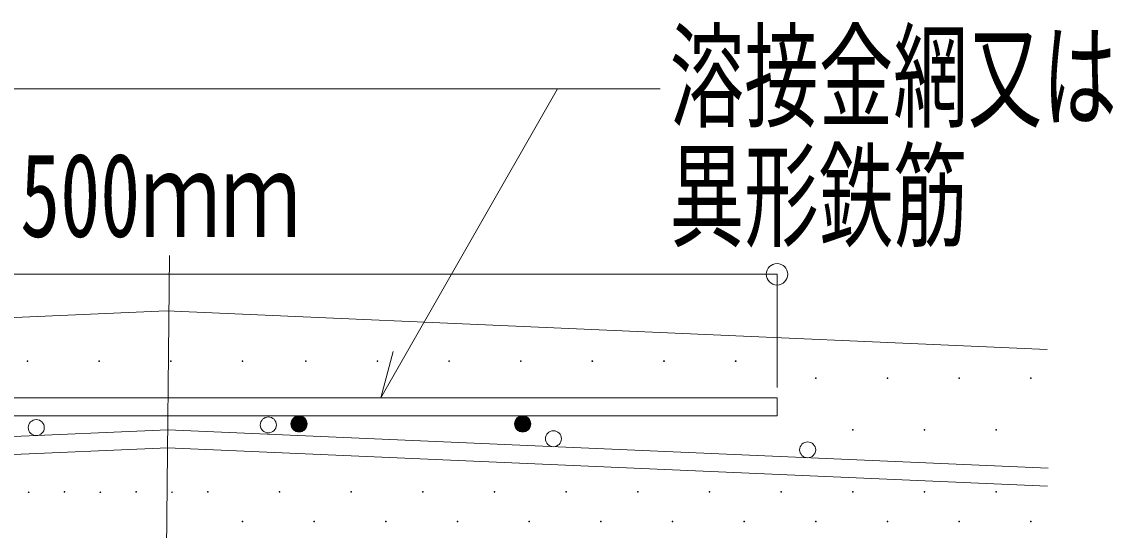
# Model space of a CAD drawing. Units: millimetres, scale not verified. Extents: x -2848 to 2851, y -2045 to 2045.
# Drawn here: x 223 to 527.6, y -1558.1 to -1416.3 of the extents above; entities that cross this region are included whole.
import ezdxf
from ezdxf.enums import TextEntityAlignment as Align

# ---------------------------------------------------------------- set-up
doc = ezdxf.new("R2010")
doc.units = ezdxf.units.MM
doc.header["$LTSCALE"] = 8
doc.layers.add('0-0_0', color=4, linetype='Continuous', lineweight=9)
doc.layers.add('0-6_16', color=134, linetype='Continuous', lineweight=18)
doc.styles.add('ＭＳ ゴシック', font='')
doc.styles.get('ＭＳ ゴシック').set_extended_font_data('MS Gothic')

msp = doc.modelspace()

# ---------------------------------------------------------------- linework, layer by layer
at = {"layer": '0-0_0'}
for p, q in [((97.935, -1435.056), (401.134, -1435.056)), ((323.194, -1521.216), (372.49, -1435.056)), ((433.797, -1486.728), (93.075, -1486.728)), ((433.797, -1518.282), (433.797, -1486.728)), ((323.194, -1521.216), (326.64, -1508.237))]:
    msp.add_line(p, q, dxfattribs=at)
msp.add_lwpolyline([(17.65, -1507.668), (263.436, -1496.937), (509.222, -1507.668)], dxfattribs=at)
for centre, radius in [((433.797, -1486.728), 3), ((224.618, -1510.981), 0.1), ((244.618, -1510.981), 0.1), ((264.618, -1510.981), 0.1), ((284.618, -1510.981), 0.1), ((302.254, -1510.981), 0.1), ((322.254, -1510.981), 0.1), ((342.254, -1510.981), 0.1), ((362.254, -1510.981), 0.1), ((382.254, -1510.981), 0.1), ((402.254, -1510.981), 0.1), ((422.254, -1510.981), 0.1), ((444.618, -1515.69), 0.1), ((464.618, -1515.69), 0.1), ((484.618, -1515.69), 0.1), ((504.618, -1515.69), 0.1), ((454.933, -1530.113), 0.1), ((474.933, -1530.113), 0.1), ((494.933, -1530.113), 0.1), ((224.933, -1547.539), 0.1), ((234.933, -1547.432), 0.1), ((244.933, -1547.539), 0.1), ((254.933, -1547.432), 0.1), ((264.933, -1547.539), 0.1), ((274.933, -1547.432), 0.1), ((294.933, -1547.432), 0.1), ((314.933, -1547.432), 0.1), ((334.933, -1547.432), 0.1), ((354.933, -1547.432), 0.1), ((374.933, -1547.432), 0.1), ((394.933, -1547.432), 0.1), ((414.933, -1547.432), 0.1), ((434.933, -1547.432), 0.1), ((454.933, -1547.432), 0.1), ((474.933, -1547.432), 0.1), ((494.933, -1547.432), 0.1), ((284.618, -1555.69), 0.1), ((304.618, -1555.69), 0.1), ((324.618, -1555.69), 0.1), ((344.618, -1555.69), 0.1), ((364.618, -1555.69), 0.1), ((384.618, -1555.69), 0.1), ((404.618, -1555.69), 0.1), ((424.618, -1555.69), 0.1), ((444.618, -1555.69), 0.1), ((464.618, -1555.69), 0.1), ((484.618, -1555.69), 0.1), ((504.618, -1555.69), 0.1)]:
    msp.add_circle(centre, radius, dxfattribs=at)
at = {"layer": '0-0_0', "color": 2, "lineweight": 18}
for centre in [(227.062, -1529.502), (291.826, -1528.755), (371.389, -1532.599), (442.34, -1535.698)]:
    msp.add_ellipse(centre, major_axis=(2.239, 0), ratio=0.991012, dxfattribs=at)
at = {"layer": '0-6_16', "color": 7}
for p, q in [((263.436, -1563.648), (264.207, -1481.457)), ((93.075, -1521.216), (433.797, -1521.216)), ((433.797, -1521.216), (433.797, -1526.216)), ((93.075, -1526.216), (433.797, -1526.216)), ((17.808, -1540.855), (263.75, -1530.117)), ((509.47, -1540.845), (263.75, -1530.117)), ((18.026, -1545.85), (263.812, -1535.119)), ((509.251, -1545.84), (263.689, -1535.119))]:
    msp.add_line(p, q, dxfattribs=at)
at = {"layer": '0-6_16'}
for p, q in [((298.19, -1528.041), (298.15, -1528.46)), ((298.19, -1528.859), (298.15, -1528.46)), ((298.194, -1528.027), (298.19, -1528.041)), ((298.19, -1528.859), (298.19, -1528.041)), ((298.19, -1528.859), (298.19, -1528.041)), ((298.194, -1528.899), (298.19, -1528.041)), ((298.194, -1528.899), (298.19, -1528.041)), ((298.19, -1528.859), (298.194, -1528.899)), ((298.306, -1527.637), (298.194, -1528.027)), ((298.194, -1528.899), (298.194, -1528.027)), ((298.194, -1528.899), (298.194, -1528.027)), ((298.306, -1529.27), (298.194, -1528.027)), ((298.306, -1529.27), (298.194, -1528.027)), ((298.194, -1528.899), (298.306, -1529.27)), ((298.322, -1527.606), (298.306, -1527.637)), ((298.306, -1529.27), (298.306, -1527.637)), ((298.306, -1529.27), (298.306, -1527.637)), ((298.322, -1529.321), (298.306, -1527.637)), ((298.322, -1529.321), (298.306, -1527.637)), ((298.496, -1527.262), (298.322, -1527.606)), ((298.322, -1529.321), (298.322, -1527.606)), ((298.322, -1529.321), (298.322, -1527.606)), ((298.496, -1529.647), (298.322, -1527.606)), ((298.496, -1529.647), (298.322, -1527.606)), ((298.53, -1527.218), (298.496, -1527.262)), ((298.496, -1529.647), (298.496, -1527.262)), ((298.496, -1529.647), (298.496, -1527.262)), ((298.53, -1529.71), (298.496, -1527.262)), ((298.53, -1529.71), (298.496, -1527.262)), ((298.753, -1526.928), (298.53, -1527.218)), ((298.53, -1529.71), (298.53, -1527.218)), ((298.53, -1529.71), (298.53, -1527.218)), ((298.753, -1529.982), (298.53, -1527.218)), ((298.753, -1529.982), (298.53, -1527.218)), ((298.81, -1526.878), (298.753, -1526.928)), ((298.753, -1529.982), (298.753, -1526.928)), ((298.753, -1529.982), (298.753, -1526.928)), ((298.81, -1530.051), (298.753, -1526.928)), ((298.81, -1530.051), (298.753, -1526.928)), ((299.066, -1526.648), (298.81, -1526.878)), ((298.81, -1530.051), (298.81, -1526.878)), ((298.81, -1530.051), (298.81, -1526.878)), ((299.066, -1530.262), (298.81, -1526.878)), ((299.066, -1530.262), (298.81, -1526.878)), ((299.15, -1526.598), (299.066, -1526.648)), ((299.066, -1530.262), (299.066, -1526.648)), ((299.066, -1530.262), (299.066, -1526.648)), ((299.15, -1530.33), (299.066, -1526.648)), ((299.15, -1530.33), (299.066, -1526.648)), ((299.427, -1526.431), (299.15, -1526.598)), ((299.15, -1530.33), (299.15, -1526.598)), ((299.15, -1530.33), (299.15, -1526.598)), ((299.427, -1530.478), (299.15, -1526.598)), ((299.427, -1530.478), (299.15, -1526.598)), ((299.539, -1526.39), (299.427, -1526.431)), ((299.427, -1530.478), (299.427, -1526.431)), ((299.427, -1530.478), (299.427, -1526.431)), ((299.539, -1530.538), (299.427, -1526.431)), ((299.539, -1530.538), (299.427, -1526.431)), ((299.822, -1526.286), (299.539, -1526.39)), ((299.539, -1530.538), (299.539, -1526.39)), ((299.539, -1530.538), (299.539, -1526.39)), ((299.822, -1530.624), (299.539, -1526.39)), ((299.822, -1530.624), (299.539, -1526.39)), ((299.962, -1526.262), (299.822, -1526.286)), ((299.822, -1530.624), (299.822, -1526.286)), ((299.822, -1530.624), (299.822, -1526.286)), ((299.962, -1530.666), (299.822, -1526.286)), ((299.962, -1530.666), (299.822, -1526.286)), ((300.237, -1526.216), (299.962, -1526.262)), ((299.962, -1530.666), (299.962, -1526.262)), ((299.962, -1530.666), (299.962, -1526.262)), ((300.237, -1530.694), (299.962, -1526.262)), ((300.237, -1530.694), (299.962, -1526.262)), ((300.237, -1530.694), (300.237, -1526.216)), ((300.237, -1530.694), (300.237, -1526.216)), ((300.4, -1530.71), (300.237, -1526.216)), ((300.4, -1530.71), (300.237, -1526.216)), ((300.4, -1526.216), (300.237, -1526.216)), ((300.4, -1530.71), (300.4, -1526.216)), ((300.4, -1530.71), (300.4, -1526.216)), ((300.564, -1530.694), (300.4, -1526.216)), ((300.564, -1530.694), (300.4, -1526.216)), ((300.564, -1526.216), (300.4, -1526.216)), ((300.564, -1530.694), (300.564, -1526.216)), ((300.564, -1530.694), (300.564, -1526.216)), ((300.839, -1530.666), (300.564, -1526.216)), ((300.839, -1530.666), (300.564, -1526.216)), ((300.839, -1526.262), (300.564, -1526.216)), ((300.839, -1530.666), (300.839, -1526.262)), ((300.839, -1530.666), (300.839, -1526.262)), ((300.978, -1530.624), (300.839, -1526.262)), ((300.978, -1530.624), (300.839, -1526.262)), ((300.978, -1526.286), (300.839, -1526.262)), ((300.978, -1530.624), (300.978, -1526.286)), ((300.978, -1530.624), (300.978, -1526.286)), ((301.262, -1530.538), (300.978, -1526.286)), ((301.262, -1530.538), (300.978, -1526.286)), ((301.262, -1526.39), (300.978, -1526.286)), ((301.262, -1530.538), (301.262, -1526.39)), ((301.262, -1530.538), (301.262, -1526.39)), ((301.374, -1530.478), (301.262, -1526.39)), ((301.374, -1530.478), (301.262, -1526.39)), ((301.374, -1526.431), (301.262, -1526.39)), ((301.374, -1530.478), (301.374, -1526.431)), ((301.374, -1530.478), (301.374, -1526.431)), ((301.65, -1530.33), (301.374, -1526.431)), ((301.65, -1530.33), (301.374, -1526.431)), ((301.65, -1526.598), (301.374, -1526.431)), ((301.65, -1530.33), (301.65, -1526.598)), ((301.65, -1530.33), (301.65, -1526.598)), ((301.734, -1530.262), (301.65, -1526.598)), ((301.734, -1530.262), (301.65, -1526.598)), ((301.734, -1526.648), (301.65, -1526.598)), ((301.734, -1530.262), (301.734, -1526.648)), ((301.734, -1530.262), (301.734, -1526.648)), ((301.991, -1530.051), (301.734, -1526.648)), ((301.991, -1530.051), (301.734, -1526.648)), ((301.991, -1526.878), (301.734, -1526.648)), ((301.991, -1530.051), (301.991, -1526.878)), ((301.991, -1530.051), (301.991, -1526.878)), ((302.048, -1529.982), (301.991, -1526.878)), ((302.048, -1529.982), (301.991, -1526.878)), ((302.048, -1526.928), (301.991, -1526.878)), ((302.048, -1529.982), (302.048, -1526.928)), ((302.048, -1529.982), (302.048, -1526.928)), ((302.271, -1529.71), (302.048, -1526.928)), ((302.271, -1529.71), (302.048, -1526.928)), ((302.271, -1527.218), (302.048, -1526.928)), ((302.271, -1529.71), (302.271, -1527.218)), ((302.271, -1529.71), (302.271, -1527.218)), ((302.305, -1529.647), (302.271, -1527.218)), ((302.305, -1529.647), (302.271, -1527.218)), ((302.305, -1527.262), (302.271, -1527.218)), ((302.305, -1529.647), (302.305, -1527.262)), ((302.305, -1529.647), (302.305, -1527.262)), ((302.479, -1529.321), (302.305, -1527.262)), ((302.479, -1529.321), (302.305, -1527.262)), ((302.479, -1527.606), (302.305, -1527.262)), ((302.479, -1529.321), (302.479, -1527.606)), ((302.479, -1529.321), (302.479, -1527.606)), ((302.494, -1529.27), (302.479, -1527.606)), ((302.494, -1529.27), (302.479, -1527.606)), ((302.494, -1527.637), (302.479, -1527.606)), ((302.494, -1529.27), (302.494, -1527.637)), ((302.494, -1529.27), (302.494, -1527.637)), ((302.607, -1528.899), (302.494, -1527.637)), ((302.607, -1528.899), (302.494, -1527.637)), ((302.607, -1528.027), (302.494, -1527.637)), ((302.494, -1529.27), (302.607, -1528.899)), ((302.607, -1528.899), (302.607, -1528.027)), ((302.607, -1528.899), (302.607, -1528.027)), ((302.611, -1528.859), (302.607, -1528.027)), ((302.611, -1528.859), (302.607, -1528.027)), ((302.611, -1528.041), (302.607, -1528.027)), ((302.607, -1528.899), (302.611, -1528.859)), ((302.611, -1528.859), (302.611, -1528.041)), ((302.611, -1528.859), (302.611, -1528.041)), ((302.65, -1528.46), (302.611, -1528.041)), ((302.611, -1528.859), (302.65, -1528.46)), ((360.594, -1528.041), (360.555, -1528.46)), ((360.594, -1528.859), (360.555, -1528.46)), ((360.598, -1528.027), (360.594, -1528.041)), ((360.594, -1528.859), (360.594, -1528.041)), ((360.594, -1528.859), (360.594, -1528.041)), ((360.598, -1528.899), (360.594, -1528.041)), ((360.598, -1528.899), (360.594, -1528.041)), ((360.594, -1528.859), (360.598, -1528.899)), ((360.711, -1527.637), (360.598, -1528.027)), ((360.598, -1528.899), (360.598, -1528.027)), ((360.598, -1528.899), (360.598, -1528.027)), ((360.711, -1529.27), (360.598, -1528.027)), ((360.711, -1529.27), (360.598, -1528.027)), ((360.598, -1528.899), (360.711, -1529.27)), ((360.726, -1527.606), (360.711, -1527.637)), ((360.711, -1529.27), (360.711, -1527.637)), ((360.711, -1529.27), (360.711, -1527.637)), ((360.726, -1529.321), (360.711, -1527.637)), ((360.726, -1529.321), (360.711, -1527.637)), ((360.901, -1527.262), (360.726, -1527.606)), ((360.726, -1529.321), (360.726, -1527.606)), ((360.726, -1529.321), (360.726, -1527.606)), ((360.901, -1529.647), (360.726, -1527.606)), ((360.901, -1529.647), (360.726, -1527.606)), ((360.934, -1527.218), (360.901, -1527.262)), ((360.901, -1529.647), (360.901, -1527.262)), ((360.901, -1529.647), (360.901, -1527.262)), ((360.934, -1529.71), (360.901, -1527.262)), ((360.934, -1529.71), (360.901, -1527.262)), ((361.158, -1526.928), (360.934, -1527.218)), ((360.934, -1529.71), (360.934, -1527.218)), ((360.934, -1529.71), (360.934, -1527.218)), ((361.158, -1529.982), (360.934, -1527.218)), ((361.158, -1529.982), (360.934, -1527.218)), ((361.214, -1526.878), (361.158, -1526.928)), ((361.158, -1529.982), (361.158, -1526.928)), ((361.158, -1529.982), (361.158, -1526.928)), ((361.214, -1530.051), (361.158, -1526.928)), ((361.214, -1530.051), (361.158, -1526.928)), ((361.471, -1526.648), (361.214, -1526.878)), ((361.214, -1530.051), (361.214, -1526.878)), ((361.214, -1530.051), (361.214, -1526.878)), ((361.471, -1530.262), (361.214, -1526.878)), ((361.471, -1530.262), (361.214, -1526.878)), ((361.555, -1526.598), (361.471, -1526.648)), ((361.471, -1530.262), (361.471, -1526.648)), ((361.471, -1530.262), (361.471, -1526.648)), ((361.555, -1530.33), (361.471, -1526.648)), ((361.555, -1530.33), (361.471, -1526.648)), ((361.832, -1526.431), (361.555, -1526.598)), ((361.555, -1530.33), (361.555, -1526.598)), ((361.555, -1530.33), (361.555, -1526.598)), ((361.832, -1530.478), (361.555, -1526.598)), ((361.832, -1530.478), (361.555, -1526.598)), ((361.944, -1526.39), (361.832, -1526.431)), ((361.832, -1530.478), (361.832, -1526.431)), ((361.832, -1530.478), (361.832, -1526.431)), ((361.944, -1530.538), (361.832, -1526.431)), ((361.944, -1530.538), (361.832, -1526.431)), ((362.227, -1526.286), (361.944, -1526.39)), ((361.944, -1530.538), (361.944, -1526.39)), ((361.944, -1530.538), (361.944, -1526.39)), ((362.227, -1530.624), (361.944, -1526.39)), ((362.227, -1530.624), (361.944, -1526.39)), ((362.366, -1526.262), (362.227, -1526.286)), ((362.227, -1530.624), (362.227, -1526.286)), ((362.227, -1530.624), (362.227, -1526.286)), ((362.366, -1530.666), (362.227, -1526.286)), ((362.366, -1530.666), (362.227, -1526.286)), ((362.642, -1526.216), (362.366, -1526.262)), ((362.366, -1530.666), (362.366, -1526.262)), ((362.366, -1530.666), (362.366, -1526.262)), ((362.642, -1530.694), (362.366, -1526.262)), ((362.642, -1530.694), (362.366, -1526.262)), ((362.642, -1530.694), (362.642, -1526.216)), ((362.642, -1530.694), (362.642, -1526.216)), ((362.806, -1530.71), (362.642, -1526.216)), ((362.806, -1530.71), (362.642, -1526.216)), ((362.806, -1526.216), (362.642, -1526.216)), ((362.806, -1530.71), (362.806, -1526.216)), ((362.806, -1530.71), (362.806, -1526.216)), ((362.969, -1530.694), (362.806, -1526.216)), ((362.969, -1530.694), (362.806, -1526.216)), ((362.969, -1526.216), (362.806, -1526.216)), ((362.969, -1530.694), (362.969, -1526.216)), ((362.969, -1530.694), (362.969, -1526.216)), ((363.244, -1530.666), (362.969, -1526.216)), ((363.244, -1530.666), (362.969, -1526.216)), ((363.244, -1526.262), (362.969, -1526.216)), ((363.244, -1530.666), (363.244, -1526.262)), ((363.244, -1530.666), (363.244, -1526.262)), ((363.384, -1530.624), (363.244, -1526.262)), ((363.384, -1530.624), (363.244, -1526.262)), ((363.384, -1526.286), (363.244, -1526.262)), ((363.384, -1530.624), (363.384, -1526.286)), ((363.384, -1530.624), (363.384, -1526.286)), ((363.666, -1530.538), (363.384, -1526.286)), ((363.666, -1530.538), (363.384, -1526.286)), ((363.666, -1526.39), (363.384, -1526.286)), ((363.666, -1530.538), (363.666, -1526.39)), ((363.666, -1530.538), (363.666, -1526.39)), ((363.778, -1530.478), (363.666, -1526.39)), ((363.778, -1530.478), (363.666, -1526.39)), ((363.778, -1526.431), (363.666, -1526.39)), ((363.778, -1530.478), (363.778, -1526.431)), ((363.778, -1530.478), (363.778, -1526.431)), ((364.055, -1530.33), (363.778, -1526.431)), ((364.055, -1530.33), (363.778, -1526.431)), ((364.055, -1526.598), (363.778, -1526.431)), ((364.055, -1530.33), (364.055, -1526.598)), ((364.055, -1530.33), (364.055, -1526.598)), ((364.139, -1530.262), (364.055, -1526.598)), ((364.139, -1530.262), (364.055, -1526.598)), ((364.139, -1526.648), (364.055, -1526.598)), ((364.139, -1530.262), (364.139, -1526.648)), ((364.139, -1530.262), (364.139, -1526.648)), ((364.396, -1530.051), (364.139, -1526.648)), ((364.396, -1530.051), (364.139, -1526.648)), ((364.396, -1526.878), (364.139, -1526.648)), ((364.396, -1530.051), (364.396, -1526.878)), ((364.396, -1530.051), (364.396, -1526.878)), ((364.453, -1529.982), (364.396, -1526.878)), ((364.453, -1529.982), (364.396, -1526.878)), ((364.453, -1526.928), (364.396, -1526.878)), ((364.453, -1529.982), (364.453, -1526.928)), ((364.453, -1529.982), (364.453, -1526.928)), ((364.676, -1529.71), (364.453, -1526.928)), ((364.676, -1529.71), (364.453, -1526.928)), ((364.676, -1527.218), (364.453, -1526.928)), ((364.676, -1529.71), (364.676, -1527.218)), ((364.676, -1529.71), (364.676, -1527.218)), ((364.71, -1529.647), (364.676, -1527.218)), ((364.71, -1529.647), (364.676, -1527.218)), ((364.71, -1527.262), (364.676, -1527.218)), ((364.71, -1529.647), (364.71, -1527.262)), ((364.71, -1529.647), (364.71, -1527.262)), ((364.884, -1529.321), (364.71, -1527.262)), ((364.884, -1529.321), (364.71, -1527.262)), ((364.884, -1527.606), (364.71, -1527.262)), ((364.884, -1529.321), (364.884, -1527.606)), ((364.884, -1529.321), (364.884, -1527.606)), ((364.899, -1529.27), (364.884, -1527.606)), ((364.899, -1529.27), (364.884, -1527.606)), ((364.899, -1527.637), (364.884, -1527.606)), ((364.899, -1529.27), (364.899, -1527.637)), ((364.899, -1529.27), (364.899, -1527.637)), ((365.012, -1528.899), (364.899, -1527.637)), ((365.012, -1528.899), (364.899, -1527.637)), ((365.012, -1528.027), (364.899, -1527.637)), ((364.899, -1529.27), (365.012, -1528.899)), ((365.012, -1528.899), (365.012, -1528.027)), ((365.012, -1528.899), (365.012, -1528.027)), ((365.016, -1528.859), (365.012, -1528.027)), ((365.016, -1528.859), (365.012, -1528.027)), ((365.016, -1528.041), (365.012, -1528.027)), ((365.012, -1528.899), (365.016, -1528.859)), ((365.016, -1528.859), (365.016, -1528.041)), ((365.016, -1528.859), (365.016, -1528.041)), ((365.055, -1528.46), (365.016, -1528.041)), ((365.016, -1528.859), (365.055, -1528.46)), ((298.306, -1529.27), (298.322, -1529.321)), ((298.322, -1529.321), (298.496, -1529.647)), ((298.496, -1529.647), (298.53, -1529.71)), ((298.53, -1529.71), (298.753, -1529.982)), ((298.753, -1529.982), (298.81, -1530.051)), ((298.81, -1530.051), (299.066, -1530.262)), ((299.066, -1530.262), (299.15, -1530.33)), ((299.15, -1530.33), (299.427, -1530.478)), ((299.427, -1530.478), (299.539, -1530.538)), ((299.539, -1530.538), (299.822, -1530.624)), ((299.822, -1530.624), (299.962, -1530.666)), ((299.962, -1530.666), (300.237, -1530.694)), ((300.237, -1530.694), (300.4, -1530.71)), ((300.4, -1530.71), (300.564, -1530.694)), ((300.564, -1530.694), (300.839, -1530.666)), ((300.839, -1530.666), (300.978, -1530.624)), ((300.978, -1530.624), (301.262, -1530.538)), ((301.262, -1530.538), (301.374, -1530.478)), ((301.374, -1530.478), (301.65, -1530.33)), ((301.65, -1530.33), (301.734, -1530.262)), ((301.734, -1530.262), (301.991, -1530.051)), ((301.991, -1530.051), (302.048, -1529.982)), ((302.048, -1529.982), (302.271, -1529.71)), ((302.271, -1529.71), (302.305, -1529.647)), ((302.305, -1529.647), (302.479, -1529.321)), ((302.479, -1529.321), (302.494, -1529.27)), ((360.711, -1529.27), (360.726, -1529.321)), ((360.726, -1529.321), (360.901, -1529.647)), ((360.901, -1529.647), (360.934, -1529.71)), ((360.934, -1529.71), (361.158, -1529.982)), ((361.158, -1529.982), (361.214, -1530.051)), ((361.214, -1530.051), (361.471, -1530.262)), ((361.471, -1530.262), (361.555, -1530.33)), ((361.555, -1530.33), (361.832, -1530.478)), ((361.832, -1530.478), (361.944, -1530.538)), ((361.944, -1530.538), (362.227, -1530.624)), ((362.227, -1530.624), (362.366, -1530.666)), ((362.366, -1530.666), (362.642, -1530.694)), ((362.642, -1530.694), (362.806, -1530.71)), ((362.806, -1530.71), (362.969, -1530.694)), ((362.969, -1530.694), (363.244, -1530.666)), ((363.244, -1530.666), (363.384, -1530.624)), ((363.384, -1530.624), (363.666, -1530.538)), ((363.666, -1530.538), (363.778, -1530.478)), ((363.778, -1530.478), (364.055, -1530.33)), ((364.055, -1530.33), (364.139, -1530.262)), ((364.139, -1530.262), (364.396, -1530.051)), ((364.396, -1530.051), (364.453, -1529.982)), ((364.453, -1529.982), (364.676, -1529.71)), ((364.676, -1529.71), (364.71, -1529.647)), ((364.71, -1529.647), (364.884, -1529.321)), ((364.884, -1529.321), (364.899, -1529.27))]:
    msp.add_line(p, q, dxfattribs=at)
at = {"layer": '0-6_16', "color": 7}
for centre in [(300.4, -1528.46), (362.806, -1528.46)]:
    msp.add_circle(centre, 2.25, dxfattribs=at)

# ---------------------------------------------------------------- texts
at = {"layer": '0-0_0', "color": 7, "style": 'ＭＳ ゴシック'}
for s, width, p in [('溶接金網又は', 0.65, (403.846, -1450.278)), ('異形鉄筋', 0.65, (403.846, -1483.614)), ('500ｍｍ', 0.7, (222.556, -1483.345))]:
    msp.add_text(s, height=23.46, dxfattribs=dict(at, width=width)).set_placement(p, align=Align.BOTTOM_LEFT)

doc.saveas('drawing.dxf')
